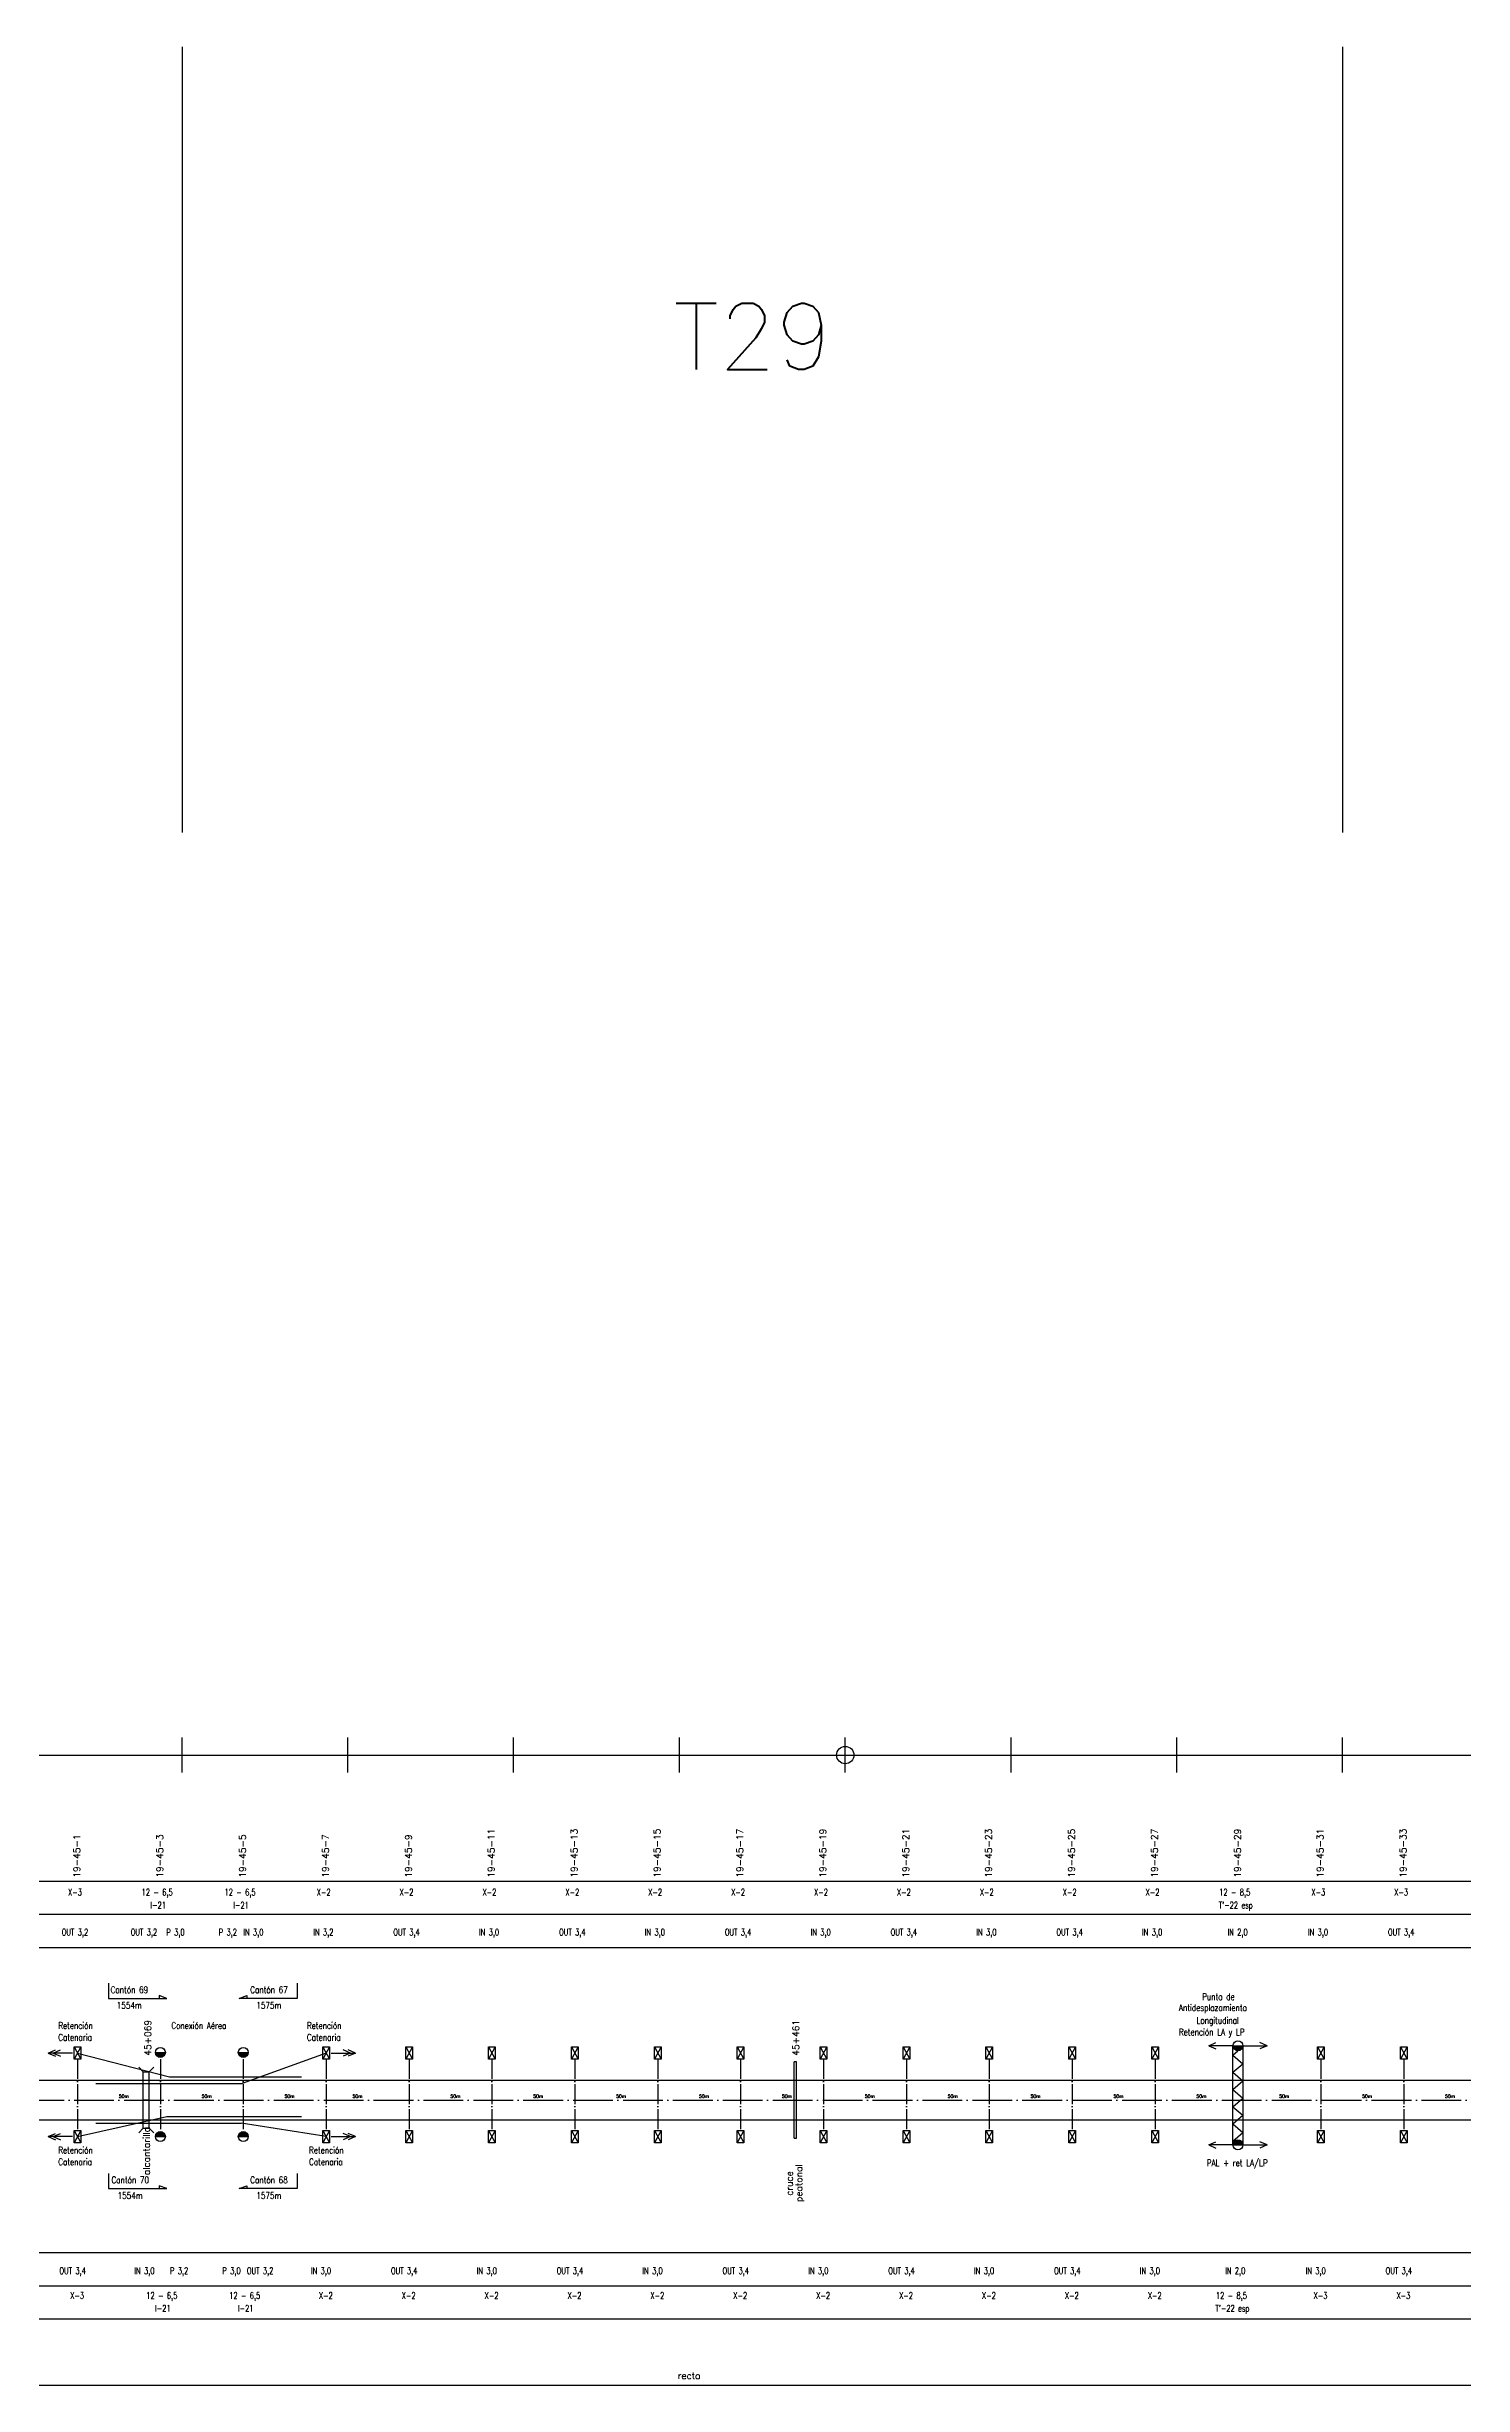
# Model space of a CAD drawing. Header units: millimetres. Extents: x 63 to 27368, y 135 to 1565.
# Drawn here: x 19587 to 20441, y 155 to 1565 of the extents above; entities that cross this region are included whole.
import ezdxf

# ---------------------------------------------------------------- set-up
doc = ezdxf.new("R2010")
doc.units = ezdxf.units.MM
doc.linetypes.add('ACAD_ISO04W100', pattern=[30, 24, -3, 0, -3])
for name, color, linetype in [('catenaria via ascendente', 7, 'Continuous'), ('catenaria vía descendente', 7, 'Continuous'), ('Eje de entrevías', 1, 'Continuous'), ('longitud vano', 7, 'Continuous'), ('Nº de poste', 6, 'Continuous'), ('progresivas', 4, 'Continuous'), ('TEXTOS', 3, 'Continuous')]:
    doc.layers.add(name, color=color, linetype=linetype)
doc.styles.add('STYLE1', font='romans.shx')

msp = doc.modelspace()

# ---------------------------------------------------------------- hatches: boundary and pattern name
for points in [[(19658.1, 355.7), (19652.1, 355.7, 1)], [(19708.1, 355.7), (19702.1, 355.7, 1)], [(20308.1, 359.7), (20302.1, 359.7, 1)], [(19658.1, 305), (19652.1, 305, -1)], [(19708.1, 305), (19702.1, 305, -1)], [(20308.1, 300), (20302.1, 300, -1)]]:
    msp.add_hatch(color=256).paths.add_polyline_path(points)

# ---------------------------------------------------------------- linework, layer by layer
for p, q in [((19668.2, 1565.1), (19668.2, 1091.2)), ((20368.2, 1565.1), (20368.2, 1091.2)), ((19668.2, 524.4), (19668.2, 545.6)), ((19768.2, 524.4), (19768.2, 545.6)), ((19868.2, 524.4), (19868.2, 545.6)), ((19968.2, 524.4), (19968.2, 545.6)), ((20068.2, 524.4), (20068.2, 545.6)), ((20168.2, 524.4), (20168.2, 545.6)), ((20268.2, 524.4), (20268.2, 545.6)), ((20368.2, 524.4), (20368.2, 545.6)), ((68.2, 535), (27368.2, 535)), ((68.2, 459), (27368.2, 459)), ((68.2, 439), (27368.2, 439)), ((68.2, 419), (27368.2, 419)), ((19623.9, 397.4), (19623.9, 388.3)), ((19737.7, 397.4), (19737.7, 388.3)), ((19623.9, 388.3), (19658.9, 388.3)), ((19658.9, 388.3), (19654.4, 390)), ((19654.4, 390), (19654.4, 388.3)), ((19702.7, 388.3), (19707.2, 390)), ((19737.7, 388.3), (19702.7, 388.3)), ((19707.2, 390), (19707.2, 388.3)), ((19587.5, 355.3), (19591.8, 357.2)), ((19602.1, 355.3), (19587.5, 355.3)), ((19587.5, 355.3), (19591.8, 353.4)), ((19590.5, 355.3), (19594.8, 357.2)), ((19590.5, 355.3), (19594.8, 353.4)), ((19603.1, 359), (19607.1, 351.7)), ((19607.1, 359), (19603.1, 351.7)), ((19652.1, 355.7), (19658.1, 355.7)), ((19702.1, 355.7), (19708.1, 355.7)), ((19753.1, 359), (19757.1, 351.7)), ((19757.1, 359), (19753.1, 351.7)), ((19758.1, 355.3), (19772.7, 355.3)), ((19769.7, 355.3), (19765.3, 357.2)), ((19769.7, 355.3), (19765.3, 353.4)), ((19772.7, 355.3), (19768.3, 357.2)), ((19772.7, 355.3), (19768.3, 353.4)), ((19803.1, 359), (19807.1, 351.7)), ((19807.1, 359), (19803.1, 351.7)), ((19853.1, 359), (19857.1, 351.7)), ((19857.1, 359), (19853.1, 351.7)), ((19903.1, 359), (19907.1, 351.7)), ((19907.1, 359), (19903.1, 351.7)), ((19953.1, 359), (19957.1, 351.7)), ((19957.1, 359), (19953.1, 351.7)), ((20003.1, 359), (20007.1, 351.7)), ((20007.1, 359), (20003.1, 351.7)), ((20053.1, 359), (20057.1, 351.7)), ((20057.1, 359), (20053.1, 351.7)), ((20103.1, 359), (20107.1, 351.7)), ((20107.1, 359), (20103.1, 351.7)), ((20153.1, 359), (20157.1, 351.7)), ((20157.1, 359), (20153.1, 351.7)), ((20203.1, 359), (20207.1, 351.7)), ((20207.1, 359), (20203.1, 351.7)), ((20253.1, 359), (20257.1, 351.7)), ((20257.1, 359), (20253.1, 351.7)), ((20287.5, 359.7), (20291.8, 361.6)), ((20302.1, 359.7), (20287.5, 359.7)), ((20287.5, 359.7), (20291.8, 357.8)), ((20302.1, 359.7), (20308.1, 359.7)), ((20302.1, 300), (20302.1, 359.7)), ((20302.1, 354.1), (20305.1, 356.7)), ((20302.1, 354.1), (20308.1, 348.9)), ((20308.1, 359.7), (20308.1, 300)), ((20308.1, 359.7), (20322.7, 359.7)), ((20308.1, 359.3), (20308.1, 359.3)), ((20322.7, 359.7), (20318.3, 361.6)), ((20322.7, 359.7), (20318.3, 357.8)), ((20353.1, 359), (20357.1, 351.7)), ((20357.1, 359), (20353.1, 351.7)), ((20403.1, 359), (20407.1, 351.7)), ((20407.1, 359), (20403.1, 351.7)), ((19644.8, 344), (19642.1, 346.8)), ((19644.8, 310), (19644.8, 344)), ((19648.3, 344), (19651.1, 346.8)), ((19648.3, 310), (19648.3, 344)), ((20037.4, 304.1), (20037.4, 350)), ((20038.9, 350), (20037.4, 350)), ((20038.9, 304.1), (20038.9, 350)), ((20302.1, 343.8), (20308.1, 348.9)), ((20302.1, 343.8), (20308.1, 338.6)), ((20302.1, 333.4), (20308.1, 338.6)), ((19648.3, 327), (19644.8, 327)), ((20302.1, 333.4), (20308.1, 328.2)), ((20302.1, 323), (20308.1, 328.2)), ((20302.1, 323), (20308.1, 317.8)), ((20302.1, 312.7), (20308.1, 317.8)), ((20302.1, 312.7), (20308.1, 307.5)), ((19587.5, 305), (19591.8, 306.9)), ((19602.1, 305), (19587.5, 305)), ((19587.5, 305), (19591.8, 303.1)), ((19590.5, 305), (19594.8, 306.9)), ((19590.5, 305), (19594.8, 303.1)), ((19603.1, 308.6), (19607.1, 301.3)), ((19607.1, 308.6), (19603.1, 301.3)), ((19644.8, 310), (19642.1, 307.3)), ((19648.3, 310), (19651.1, 307.3)), ((19652.1, 305), (19658.1, 305)), ((19702.1, 305), (19708.1, 305)), ((19753.1, 308.6), (19757.1, 301.3)), ((19757.1, 308.6), (19753.1, 301.3)), ((19758.1, 305), (19772.7, 305)), ((19769.7, 305), (19765.3, 306.9)), ((19769.7, 305), (19765.3, 303.1)), ((19772.7, 305), (19768.3, 306.9)), ((19772.7, 305), (19768.3, 303.1)), ((19803.1, 308.6), (19807.1, 301.3)), ((19807.1, 308.6), (19803.1, 301.3)), ((19853.1, 308.6), (19857.1, 301.3)), ((19857.1, 308.6), (19853.1, 301.3)), ((19903.1, 308.6), (19907.1, 301.3)), ((19907.1, 308.6), (19903.1, 301.3)), ((19953.1, 308.6), (19957.1, 301.3)), ((19957.1, 308.6), (19953.1, 301.3)), ((20003.1, 308.6), (20007.1, 301.3)), ((20007.1, 308.6), (20003.1, 301.3)), ((20037.4, 304.1), (20038.9, 304.1)), ((20053.1, 308.6), (20057.1, 301.3)), ((20057.1, 308.6), (20053.1, 301.3)), ((20103.1, 308.6), (20107.1, 301.3)), ((20107.1, 308.6), (20103.1, 301.3)), ((20153.1, 308.6), (20157.1, 301.3)), ((20157.1, 308.6), (20153.1, 301.3)), ((20203.1, 308.6), (20207.1, 301.3)), ((20207.1, 308.6), (20203.1, 301.3)), ((20253.1, 308.6), (20257.1, 301.3)), ((20257.1, 308.6), (20253.1, 301.3)), ((20287.5, 300), (20291.8, 301.9)), ((20302.1, 300), (20287.5, 300)), ((20287.5, 300), (20291.8, 298)), ((20302.1, 302.3), (20308.1, 307.5)), ((20302.1, 302.3), (20302.7, 301.8)), ((20302.1, 300), (20308.1, 300)), ((20308.1, 300), (20322.7, 300)), ((20322.7, 300), (20318.3, 301.9)), ((20322.7, 300), (20318.3, 298)), ((20353.1, 308.6), (20357.1, 301.3)), ((20357.1, 308.6), (20353.1, 301.3)), ((20403.1, 308.6), (20407.1, 301.3)), ((20407.1, 308.6), (20403.1, 301.3)), ((19623.9, 282.7), (19623.9, 273.6)), ((19737.7, 282.7), (19737.7, 273.6)), ((19623.9, 273.6), (19658.9, 273.6)), ((19658.9, 273.6), (19654.4, 275.3)), ((19654.4, 275.3), (19654.4, 273.6)), ((19702.7, 273.6), (19707.2, 275.3)), ((19737.7, 273.6), (19702.7, 273.6)), ((19707.2, 275.3), (19707.2, 273.6)), ((68.2, 235), (27368.2, 235)), ((68.2, 215), (27368.2, 215)), ((68.2, 195), (27368.2, 195)), ((12948.8, 155), (20944.3, 155))]:
    msp.add_line(p, q)
at = {"linetype": 'ACAD_ISO04W100', "ltscale": 0.5}
for p, q in [((19605.1, 351.7), (19605.1, 308.6)), ((19655.1, 351.7), (19655.1, 308.6)), ((19705.1, 351.7), (19705.1, 308.6)), ((19755.1, 351.7), (19755.1, 308.6)), ((19805.1, 351.7), (19805.1, 308.6)), ((19855.1, 351.7), (19855.1, 308.6)), ((19905.1, 351.7), (19905.1, 308.6)), ((19955.1, 351.7), (19955.1, 308.6)), ((20005.1, 351.7), (20005.1, 308.6)), ((20055.1, 351.7), (20055.1, 308.6)), ((20105.1, 351.7), (20105.1, 308.6)), ((20155.1, 351.7), (20155.1, 308.6)), ((20205.1, 351.7), (20205.1, 308.6)), ((20255.1, 351.7), (20255.1, 308.6)), ((20355.1, 351.7), (20355.1, 308.6)), ((20405.1, 351.7), (20405.1, 308.6))]:
    msp.add_line(p, q, dxfattribs=at)
for points in [[(19603.1, 359), (19607.1, 359), (19607.1, 351.7), (19603.1, 351.7)], [(19753.1, 359), (19757.1, 359), (19757.1, 351.7), (19753.1, 351.7)], [(19803.1, 359), (19807.1, 359), (19807.1, 351.7), (19803.1, 351.7)], [(19853.1, 359), (19857.1, 359), (19857.1, 351.7), (19853.1, 351.7)], [(19903.1, 359), (19907.1, 359), (19907.1, 351.7), (19903.1, 351.7)], [(19953.1, 359), (19957.1, 359), (19957.1, 351.7), (19953.1, 351.7)], [(20003.1, 359), (20007.1, 359), (20007.1, 351.7), (20003.1, 351.7)], [(20053.1, 359), (20057.1, 359), (20057.1, 351.7), (20053.1, 351.7)], [(20103.1, 359), (20107.1, 359), (20107.1, 351.7), (20103.1, 351.7)], [(20153.1, 359), (20157.1, 359), (20157.1, 351.7), (20153.1, 351.7)], [(20203.1, 359), (20207.1, 359), (20207.1, 351.7), (20203.1, 351.7)], [(20253.1, 359), (20257.1, 359), (20257.1, 351.7), (20253.1, 351.7)], [(20353.1, 359), (20357.1, 359), (20357.1, 351.7), (20353.1, 351.7)], [(20403.1, 359), (20407.1, 359), (20407.1, 351.7), (20403.1, 351.7)], [(19603.1, 308.6), (19607.1, 308.6), (19607.1, 301.3), (19603.1, 301.3)], [(19753.1, 308.6), (19757.1, 308.6), (19757.1, 301.3), (19753.1, 301.3)], [(19803.1, 308.6), (19807.1, 308.6), (19807.1, 301.3), (19803.1, 301.3)], [(19853.1, 308.6), (19857.1, 308.6), (19857.1, 301.3), (19853.1, 301.3)], [(19903.1, 308.6), (19907.1, 308.6), (19907.1, 301.3), (19903.1, 301.3)], [(19953.1, 308.6), (19957.1, 308.6), (19957.1, 301.3), (19953.1, 301.3)], [(20003.1, 308.6), (20007.1, 308.6), (20007.1, 301.3), (20003.1, 301.3)], [(20053.1, 308.6), (20057.1, 308.6), (20057.1, 301.3), (20053.1, 301.3)], [(20103.1, 308.6), (20107.1, 308.6), (20107.1, 301.3), (20103.1, 301.3)], [(20153.1, 308.6), (20157.1, 308.6), (20157.1, 301.3), (20153.1, 301.3)], [(20203.1, 308.6), (20207.1, 308.6), (20207.1, 301.3), (20203.1, 301.3)], [(20253.1, 308.6), (20257.1, 308.6), (20257.1, 301.3), (20253.1, 301.3)], [(20353.1, 308.6), (20357.1, 308.6), (20357.1, 301.3), (20353.1, 301.3)], [(20403.1, 308.6), (20407.1, 308.6), (20407.1, 301.3), (20403.1, 301.3)]]:
    msp.add_lwpolyline(points, close=True)
for centre, radius in [((20068.2, 535), 5.24), ((19655.1, 355.7), 3), ((19705.1, 355.7), 3), ((20305.1, 359.7), 3), ((19655.1, 305), 3), ((19705.1, 305), 3), ((20305.1, 300), 3)]:
    msp.add_circle(centre, radius)
at = {"layer": 'catenaria via ascendente', "color": 6}
for p, q in [((19605.1, 355.3), (19660.7, 341)), ((19755.1, 355.3), (19704.4, 337)), ((19660.7, 341), (19740.3, 341)), ((19616.2, 337), (19704.4, 337)), ((19605.1, 305), (19659, 317)), ((19616.2, 313), (19703.8, 313)), ((19659, 317), (19740.3, 317)), ((19755.1, 305), (19703.8, 313))]:
    msp.add_line(p, q, dxfattribs=at)
at = {"layer": 'catenaria via ascendente'}
for p, q in [((68.2, 339), (26678.8, 339)), ((19644.8, 344), (19648.3, 344)), ((68.2, 315), (26678.8, 315)), ((19644.8, 310), (19648.3, 310))]:
    msp.add_line(p, q, dxfattribs=at)
at = {"layer": 'catenaria vía descendente'}
for p, q in [((17302.1, 315), (26678.8, 315)), ((19644.8, 310), (19648.3, 310))]:
    msp.add_line(p, q, dxfattribs=at)
at = {"layer": 'Eje de entrevías', "linetype": 'ACAD_ISO04W100'}
msp.add_line((68.2, 327), (27368.2, 327), dxfattribs=at)

# ---------------------------------------------------------------- texts
at = {"color": 3, "linetype": 'Continuous', "style": 'STYLE1'}
msp.add_text('T29', height=40, dxfattribs=at).set_placement((19964.6, 1370.5))
at = {"linetype": 'Continuous', "style": 'STYLE1', "width": 0.8}
for s, p in [('Cantón 69', (19625.1, 391.5)), ('Cantón 67', (19709.3, 391.5)), ('1554m', (19628.8, 382.1)), ('1575m', (19713, 382.1)), ('Antidesplazamiento', (20269.5, 380.7)), ('Punto de', (20283.5, 387.3)), ('Catenaria', (19593.5, 362.8)), ('Retención', (19593.5, 369.9)), ('Conexión Aérea', (19661.7, 369.9)), ('Catenaria', (19743.5, 362.8)), ('Retención', (19743.5, 369.9)), ('Retención LA y LP', (20269.5, 366)), ('Longitudinal', (20280.1, 373)), ('Retención', (19593.5, 294.8)), ('Retención', (19744.8, 294.8)), ('Catenaria', (19593.5, 287.7)), ('Catenaria', (19744.8, 287.7)), ('PAL + ret LA/LP', (20286.3, 287.1)), ('Cantón 70', (19625.6, 276.8)), ('1554m', (19629.3, 267.4)), ('Cantón 68', (19709.3, 276.8)), ('1575m', (19713, 267.4))]:
    msp.add_text(s, height=4, dxfattribs=at).set_placement(p)
at = {"layer": 'longitud vano', "linetype": 'Continuous', "style": 'STYLE1'}
for p in [(19630, 328.3), (19680, 328.3), (19730, 328.3), (19771, 328.3), (19830, 328.3), (19880, 328.3), (19930, 328.3), (19980, 328.3), (20030, 328.3), (20080, 328.3), (20130, 328.3), (20180, 328.3), (20230, 328.3), (20280, 328.3), (20330, 328.3), (20380, 328.3), (20430, 328.3)]:
    msp.add_text('50m', height=2, dxfattribs=at).set_placement(p)
at = {"layer": 'Nº de poste', "linetype": 'Continuous', "style": 'STYLE1'}
for s, p in [('19-45-1', (19606.7, 461.1)), ('19-45-3', (19656.7, 461.1)), ('19-45-5', (19706.7, 461.1)), ('19-45-7', (19756.7, 461.1)), ('19-45-9', (19806.7, 461.1)), ('19-45-11', (19856.7, 461.1)), ('19-45-13', (19906.7, 461.1)), ('19-45-15', (19956.7, 461.1)), ('19-45-17', (20006.7, 461.1)), ('19-45-19', (20056.7, 461.1)), ('19-45-21', (20106.7, 461.1)), ('19-45-23', (20156.7, 461.1)), ('19-45-25', (20206.7, 461.1)), ('19-45-27', (20256.7, 461.1)), ('19-45-29', (20306.9, 461.1)), ('19-45-31', (20356.7, 461.1)), ('19-45-33', (20406.7, 461.1))]:
    msp.add_text(s, height=4, rotation=90, dxfattribs=at).set_placement(p)
at = {"layer": 'progresivas', "linetype": 'Continuous', "style": 'STYLE1'}
for s, p in [('45+069', (19649.5, 353.7)), ('45+461', (20040.4, 353.7))]:
    msp.add_text(s, height=4, rotation=90, dxfattribs=at).set_placement(p)
at = {"layer": 'TEXTOS', "linetype": 'Continuous', "style": 'STYLE1', "width": 0.7}
for s, p in [('X-3', (19599.4, 450.3)), ('12 - 6,5', (19643.8, 450.3)), ('12 - 6,5', (19693.8, 450.3)), ('X-2', (19749.4, 450.3)), ('X-2', (19799.4, 450.3)), ('X-2', (19849.4, 450.3)), ('X-2', (19899.4, 450.3)), ('X-2', (19949.4, 450.3)), ('X-2', (19999.4, 450.3)), ('X-2', (20049.4, 450.3)), ('X-2', (20099.4, 450.3)), ('X-2', (20149.4, 450.3)), ('X-2', (20199.4, 450.3)), ('X-2', (20249.4, 450.3)), ('12 - 8,5', (20293.8, 450.3)), ('X-3', (20349.4, 450.3)), ('X-3', (20399.4, 450.3)), ('I-21', (19649.1, 442.5)), ('I-21', (19699.1, 442.5)), ("T'-22 esp", (20293.5, 442.5)), ('OUT 3,2', (19595.6, 426.2)), ('OUT 3,2', (19637.2, 426.2)), ('P 3,0', (19658.7, 426.2)), ('P 3,2', (19690.3, 426.2)), ('IN 3,0', (19705.1, 426.2)), ('IN 3,2', (19747.3, 426.2)), ('OUT 3,4', (19795.6, 426.2)), ('IN 3,0', (19847.3, 426.2)), ('OUT 3,4', (19895.6, 426.2)), ('IN 3,0', (19947.3, 426.2)), ('OUT 3,4', (19995.6, 426.2)), ('IN 3,0', (20047.3, 426.2)), ('OUT 3,4', (20095.6, 426.2)), ('IN 3,0', (20147.3, 426.2)), ('OUT 3,4', (20195.6, 426.2)), ('IN 3,0', (20247.3, 426.2)), ('IN 2,0', (20298.8, 426.2)), ('IN 3,0', (20347.3, 426.2)), ('OUT 3,4', (20395.6, 426.2)), ('OUT 3,4', (19594.2, 222.1)), ('IN 3,0', (19639.4, 222.1)), ('P 3,2', (19660.9, 222.1)), ('P 3,0', (19692.5, 222.1)), ('OUT 3,2', (19707.3, 222.1)), ('IN 3,0', (19745.9, 222.1)), ('OUT 3,4', (19794.2, 222.1)), ('IN 3,0', (19845.9, 222.1)), ('OUT 3,4', (19894.2, 222.1)), ('IN 3,0', (19945.9, 222.1)), ('OUT 3,4', (19994.2, 222.1)), ('IN 3,0', (20045.9, 222.1)), ('OUT 3,4', (20094.2, 222.1)), ('IN 3,0', (20145.9, 222.1)), ('OUT 3,4', (20194.2, 222.1)), ('IN 3,0', (20245.9, 222.1)), ('IN 2,0', (20297.4, 222.1)), ('IN 3,0', (20345.9, 222.1)), ('OUT 3,4', (20394.2, 222.1)), ('X-3', (19600.7, 207.1)), ('12 - 6,5', (19646.6, 207.1)), ('I-21', (19651.9, 199.4)), ('12 - 6,5', (19696.6, 207.1)), ('I-21', (19701.9, 199.4)), ('X-2', (19750.7, 207.1)), ('X-2', (19800.7, 207.1)), ('X-2', (19850.7, 207.1)), ('X-2', (19900.7, 207.1)), ('X-2', (19950.7, 207.1)), ('X-2', (20000.7, 207.1)), ('X-2', (20050.7, 207.1)), ('X-2', (20100.7, 207.1)), ('X-2', (20150.7, 207.1)), ('X-2', (20200.7, 207.1)), ('X-2', (20250.7, 207.1)), ("T'-22 esp", (20291.5, 199.4)), ('12 - 8,5', (20291.8, 207.1)), ('X-3', (20350.7, 207.1)), ('X-3', (20400.7, 207.1))]:
    msp.add_text(s, height=4, dxfattribs=at).set_placement(p)
at = {"layer": 'TEXTOS', "linetype": 'Continuous', "style": 'STYLE1'}
for s, p in [('alcantarilla', (19648.7, 281.7)), ('cruce', (20036.5, 269.3)), ('peatonal', (20042.2, 265.5))]:
    msp.add_text(s, height=4, rotation=90, dxfattribs=at).set_placement(p)
msp.add_text('recto', height=4, dxfattribs=at).set_placement((19967.2, 158.8))

doc.saveas('drawing.dxf')
